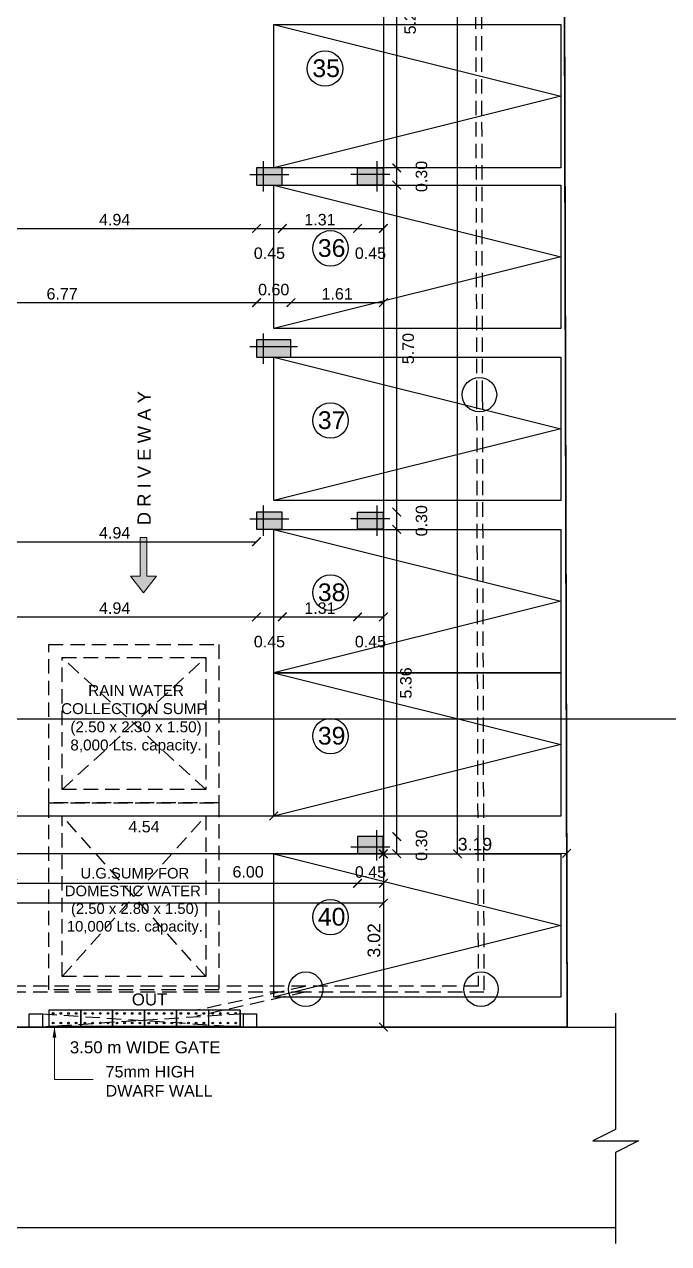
# Model space of a CAD drawing. Header units: metres. Extents: x 2130 to 3135, y 5414 to 5819.
# Drawn here: x 2823.48 to 2834.7, y 5606.49 to 5627.74 of the extents above; entities that cross this region are included whole.
import ezdxf

# ---------------------------------------------------------------- set-up
doc = ezdxf.new("R2010")
doc.units = ezdxf.units.M
doc.header["$MEASUREMENT"] = 0
doc.header["$PDMODE"] = 34
for name, pattern in [('CONTINU', [0]), ('HIDDEN', [0.375, 0.25, -0.125]), ('PHANTOM2', [1.25, 0.625, -0.125, 0.125, -0.125, 0.125, -0.125])]:
    doc.linetypes.add(name, pattern=pattern)
doc.layers.get('0').update_dxf_attribs({"lineweight": 18})
doc.layers.get('Defpoints').update_dxf_attribs({"lineweight": 18})
for name, color, linetype in [('Boundary', 6, 'Continuous'), ('CAR TEXT', 5, 'Continuous'), ('CMDA CAR', 30, 'Continuous'), ('col', 1, 'Continuous'), ('DIM', 8, 'Continuous'), ('PATTA', 3, 'Continuous'), ('Road', 5, 'HIDDEN'), ('WALL', 2, 'Continuous'), ('WIN', 5, 'Continuous')]:
    doc.layers.add(name, color=color, linetype=linetype)
doc.layers.add('text', color=7, linetype='Continuous', lineweight=25)
doc.styles.add('A1', font='arial.ttf')
doc.styles.add('R1', font='arial.ttf')
doc.dimstyles.new('DIM-CMDA', dxfattribs={"dimtxt": 0.2, "dimasz": 0.15, "dimexe": 0.05, "dimexo": 0.0625, "dimgap": 0.05, "dimtad": 1, "dimzin": 1, "dimdsep": 46, "dimtxsty": 'R1', "dimblk": 'ARCHTICK', "dimcen": 0.09, "dimse1": 1, "dimse2": 1, "dimclrd": 8, "dimclre": 8, "dimadec": 0, "dimazin": 0, "dimtm": 1e-09, "dimtfac": 1, "dimtofl": 0, "dimtmove": 2, "dimatfit": 3, "dimfxl": 0, "dimtolj": 1, "dimtzin": 0, "dimlwd": -1, "dimlwe": -1, "dimarcsym": 0})

# ---------------------------------------------------------------- blocks, each defined once
blk = doc.blocks.new('CAR - 1')
at = {"color": 0}
blk.add_lwpolyline([(-1250, 0), (1250, 0), (1250, 5000), (-1250, 5000)], close=True, dxfattribs=at)
blk.add_lwpolyline([(1250, 0), (0, 5000), (-1250, 0), (1250, 0)], dxfattribs=at)
blk = doc.blocks.new('300x600')
blk.add_hatch(color=0).paths.add_polyline_path([(1601.931, -173.858), (1602.231, -173.858), (1602.231, -174.458), (1601.931, -174.458)])
at = {"color": 0}
for p, q in [((1602.046, -173.743), (1602.046, -174.573)), ((1601.816, -173.973), (1602.346, -173.973))]:
    blk.add_line(p, q, dxfattribs=at)
blk.add_lwpolyline([(1601.931, -173.858), (1602.231, -173.858), (1602.231, -174.458), (1601.931, -174.458)], close=True, dxfattribs=at)
blk = doc.blocks.new('300x450')
blk.add_hatch(color=0).paths.add_polyline_path([(1602.841, -173.858), (1603.141, -173.858), (1603.141, -174.308), (1602.841, -174.308)])
at = {"color": 0}
for p, q in [((1602.956, -173.743), (1602.956, -174.423)), ((1602.726, -173.973), (1603.256, -173.973))]:
    blk.add_line(p, q, dxfattribs=at)
blk.add_lwpolyline([(1602.841, -173.858), (1603.141, -173.858), (1603.141, -174.308), (1602.841, -174.308)], close=True, dxfattribs=at)
blk = doc.blocks.new('A$C6785d35a')
at = {"color": 5}
blk.add_line((144.39, 21), (144.15, 9), dxfattribs=at)
for points in [[(0.18, 11.87), (24.17, 11.39), (24.41, 23.39), (0.42, 23.86)], [(24.17, 11.39), (48.17, 10.91), (48.41, 22.91), (24.41, 23.39)], [(48.17, 10.91), (72.16, 10.43), (72.4, 22.43), (48.41, 22.91)], [(72.16, 10.43), (96.16, 9.95), (96.4, 21.95), (72.4, 22.43)], [(96.16, 9.95), (144.15, 9), (144.39, 21), (96.4, 21.95)], [(120.16, 9.48), (144.15, 9), (144.39, 21), (120.39, 21.47)]]:
    blk.add_lwpolyline(points, close=True, dxfattribs=at)
for centre in [(3.6, 21.44), (3.6, 21.44), (9.36, 21.33), (9.36, 21.33), (15.12, 21.21), (15.12, 21.21), (20.88, 21.1), (20.88, 21.1), (27.6, 20.97), (27.6, 20.97), (33.36, 20.85), (33.36, 20.85), (39.12, 20.74), (39.12, 20.74), (44.87, 20.62), (44.87, 20.62), (51.59, 20.49), (51.59, 20.49), (57.35, 20.37), (57.35, 20.37), (63.11, 20.26), (63.11, 20.26), (68.87, 20.14), (68.87, 20.14), (75.59, 20.01), (75.59, 20.01), (81.35, 19.9), (81.35, 19.9), (87.11, 19.78), (87.11, 19.78), (92.87, 19.67), (92.87, 19.67), (99.58, 19.53), (99.58, 19.53), (105.34, 19.42), (105.34, 19.42), (111.1, 19.3), (111.1, 19.3), (116.86, 19.19), (116.86, 19.19), (123.58, 19.06), (123.58, 19.06), (129.34, 18.94), (129.34, 18.94), (135.1, 18.83), (135.1, 18.83), (140.86, 18.71), (140.86, 18.71), (3.46, 14.25), (3.46, 14.25), (9.22, 14.13), (9.22, 14.13), (14.98, 14.02), (14.98, 14.02), (20.74, 13.9), (20.74, 13.9), (27.45, 13.77), (27.45, 13.77), (33.21, 13.65), (33.21, 13.65), (38.97, 13.54), (38.97, 13.54), (44.73, 13.42), (44.73, 13.42), (51.45, 13.29), (51.45, 13.29), (57.21, 13.18), (57.21, 13.18), (62.97, 13.06), (62.97, 13.06), (68.73, 12.95), (68.73, 12.95), (75.45, 12.81), (75.45, 12.81), (81.2, 12.7), (81.2, 12.7), (86.96, 12.58), (86.96, 12.58), (92.72, 12.47), (92.72, 12.47), (99.44, 12.33), (99.44, 12.33), (105.2, 12.22), (105.2, 12.22), (110.96, 12.11), (110.96, 12.11), (116.72, 11.99), (116.72, 11.99), (123.44, 11.86), (123.44, 11.86), (129.19, 11.74), (129.19, 11.74), (134.95, 11.63), (134.95, 11.63), (140.71, 11.51), (140.71, 11.51)]:
    blk.add_circle(centre, 0.661, dxfattribs=at)
blk = doc.blocks.new('_ArchTick')
at = {"color": 0, "linetype": 'ByBlock', "const_width": 0.15}
blk.add_lwpolyline([(-0.5, -0.5), (0.5, 0.5)], dxfattribs=at)
blk = doc.blocks.new('*D322')
at = {"layer": 'Defpoints', "color": 0}
for p in [(2823.282, 5613.287), (2829.282, 5613.287), (2829.282, 5612.773)]:
    blk.add_point(p, dxfattribs=at)
at = {"layer": 'DIM', "color": 8}
blk.add_line((2823.282, 5612.773), (2829.282, 5612.773), dxfattribs=at)
at = {"layer": 'DIM', "color": 8, "xscale": 0.15, "yscale": 0.15, "zscale": 0.15, "rotation": 180}
blk.add_blockref('_ArchTick', (2823.282, 5612.773), dxfattribs=at)
at = {"layer": 'DIM', "color": 8, "xscale": 0.15, "yscale": 0.15, "zscale": 0.15}
blk.add_blockref('_ArchTick', (2829.282, 5612.773), dxfattribs=at)
at = {"layer": 'DIM', "color": 0, "insert": (2827.376, 5612.972), "char_height": 0.2, "attachment_point": 5, "style": 'R1'}
blk.add_mtext('\\A1;6.00', dxfattribs=at)
blk = doc.blocks.new('*D323')
at = {"layer": 'Defpoints', "color": 0}
for p in [(2829.282, 5613.287), (2829.732, 5613.287), (2829.732, 5612.773)]:
    blk.add_point(p, dxfattribs=at)
at = {"layer": 'DIM', "color": 8}
blk.add_line((2829.282, 5612.773), (2829.732, 5612.773), dxfattribs=at)
at = {"layer": 'DIM', "color": 8, "xscale": 0.15, "yscale": 0.15, "zscale": 0.15, "rotation": 180}
blk.add_blockref('_ArchTick', (2829.282, 5612.773), dxfattribs=at)
at = {"layer": 'DIM', "color": 8, "xscale": 0.15, "yscale": 0.15, "zscale": 0.15}
blk.add_blockref('_ArchTick', (2829.732, 5612.773), dxfattribs=at)
at = {"layer": 'DIM', "color": 0, "insert": (2829.507, 5612.969), "char_height": 0.2, "attachment_point": 5, "style": 'R1'}
blk.add_mtext('\\A1;0.45', dxfattribs=at)
blk = doc.blocks.new('*D326')
at = {"layer": 'Defpoints', "color": 0}
for p in [(2822.582, 5618.993), (2827.522, 5619.012), (2827.522, 5617.416)]:
    blk.add_point(p, dxfattribs=at)
at = {"layer": 'DIM', "color": 8}
blk.add_line((2822.582, 5617.416), (2827.522, 5617.416), dxfattribs=at)
at = {"layer": 'DIM', "color": 8, "xscale": 0.15, "yscale": 0.15, "zscale": 0.15, "rotation": 180}
blk.add_blockref('_ArchTick', (2822.582, 5617.416), dxfattribs=at)
at = {"layer": 'DIM', "color": 8, "xscale": 0.15, "yscale": 0.15, "zscale": 0.15}
blk.add_blockref('_ArchTick', (2827.522, 5617.416), dxfattribs=at)
at = {"layer": 'DIM', "color": 0, "insert": (2825.052, 5617.568), "char_height": 0.2, "attachment_point": 5, "style": 'R1'}
blk.add_mtext('\\A1;4.94', dxfattribs=at)
blk = doc.blocks.new('*D327')
at = {"layer": 'Defpoints', "color": 0}
for p in [(2827.522, 5619.012), (2827.972, 5619.012), (2827.972, 5617.416)]:
    blk.add_point(p, dxfattribs=at)
at = {"layer": 'DIM', "color": 8}
blk.add_line((2827.522, 5617.416), (2827.972, 5617.416), dxfattribs=at)
at = {"layer": 'DIM', "color": 8, "xscale": 0.15, "yscale": 0.15, "zscale": 0.15, "rotation": 180}
blk.add_blockref('_ArchTick', (2827.522, 5617.416), dxfattribs=at)
at = {"layer": 'DIM', "color": 8, "xscale": 0.15, "yscale": 0.15, "zscale": 0.15}
blk.add_blockref('_ArchTick', (2827.972, 5617.416), dxfattribs=at)
at = {"layer": 'DIM', "color": 0, "insert": (2827.747, 5616.984), "char_height": 0.2, "attachment_point": 5, "style": 'R1'}
blk.add_mtext('\\A1;0.45', dxfattribs=at)
blk = doc.blocks.new('*D328')
at = {"layer": 'Defpoints', "color": 0}
for p in [(2827.972, 5619.012), (2829.282, 5619.012), (2829.282, 5617.416)]:
    blk.add_point(p, dxfattribs=at)
at = {"layer": 'DIM', "color": 8}
blk.add_line((2827.972, 5617.416), (2829.282, 5617.416), dxfattribs=at)
at = {"layer": 'DIM', "color": 8, "xscale": 0.15, "yscale": 0.15, "zscale": 0.15, "rotation": 180}
blk.add_blockref('_ArchTick', (2827.972, 5617.416), dxfattribs=at)
at = {"layer": 'DIM', "color": 8, "xscale": 0.15, "yscale": 0.15, "zscale": 0.15}
blk.add_blockref('_ArchTick', (2829.282, 5617.416), dxfattribs=at)
at = {"layer": 'DIM', "color": 0, "insert": (2828.627, 5617.568), "char_height": 0.2, "attachment_point": 5, "style": 'R1'}
blk.add_mtext('\\A1;1.31', dxfattribs=at)
blk = doc.blocks.new('*D329')
at = {"layer": 'Defpoints', "color": 0}
for p in [(2829.282, 5619.012), (2829.732, 5619.012), (2829.732, 5617.416)]:
    blk.add_point(p, dxfattribs=at)
at = {"layer": 'DIM', "color": 8}
blk.add_line((2829.282, 5617.416), (2829.732, 5617.416), dxfattribs=at)
at = {"layer": 'DIM', "color": 8, "xscale": 0.15, "yscale": 0.15, "zscale": 0.15, "rotation": 180}
blk.add_blockref('_ArchTick', (2829.282, 5617.416), dxfattribs=at)
at = {"layer": 'DIM', "color": 8, "xscale": 0.15, "yscale": 0.15, "zscale": 0.15}
blk.add_blockref('_ArchTick', (2829.732, 5617.416), dxfattribs=at)
at = {"layer": 'DIM', "color": 0, "insert": (2829.507, 5616.984), "char_height": 0.2, "attachment_point": 5, "style": 'R1'}
blk.add_mtext('\\A1;0.45', dxfattribs=at)
blk = doc.blocks.new('*D340')
at = {"layer": 'Defpoints', "color": 0}
for p in [(2827.522, 5622.893), (2820.752, 5622.242), (2827.522, 5622.312)]:
    blk.add_point(p, dxfattribs=at)
at = {"layer": 'DIM', "color": 8}
blk.add_line((2820.752, 5622.893), (2827.522, 5622.893), dxfattribs=at)
at = {"layer": 'DIM', "color": 8, "xscale": 0.15, "yscale": 0.15, "zscale": 0.15, "rotation": 180}
blk.add_blockref('_ArchTick', (2820.752, 5622.893), dxfattribs=at)
at = {"layer": 'DIM', "color": 8, "xscale": 0.15, "yscale": 0.15, "zscale": 0.15}
blk.add_blockref('_ArchTick', (2827.522, 5622.893), dxfattribs=at)
at = {"layer": 'DIM', "color": 0, "insert": (2824.137, 5623.045), "char_height": 0.2, "attachment_point": 5, "style": 'R1'}
blk.add_mtext('\\A1;6.77', dxfattribs=at)
blk = doc.blocks.new('*D341')
at = {"layer": 'Defpoints', "color": 0}
for p in [(2828.122, 5622.893), (2827.522, 5622.312), (2828.122, 5622.312)]:
    blk.add_point(p, dxfattribs=at)
at = {"layer": 'DIM', "color": 8}
blk.add_line((2827.522, 5622.893), (2828.122, 5622.893), dxfattribs=at)
at = {"layer": 'DIM', "color": 8, "xscale": 0.15, "yscale": 0.15, "zscale": 0.15, "rotation": 180}
blk.add_blockref('_ArchTick', (2827.522, 5622.893), dxfattribs=at)
at = {"layer": 'DIM', "color": 8, "xscale": 0.15, "yscale": 0.15, "zscale": 0.15}
blk.add_blockref('_ArchTick', (2828.122, 5622.893), dxfattribs=at)
at = {"layer": 'DIM', "color": 0, "insert": (2827.822, 5623.12), "char_height": 0.2, "attachment_point": 5, "style": 'R1'}
blk.add_mtext('\\A1;0.60', dxfattribs=at)
blk = doc.blocks.new('*D342')
at = {"layer": 'Defpoints', "color": 0}
for p in [(2829.732, 5622.893), (2828.122, 5622.312), (2829.732, 5622.341)]:
    blk.add_point(p, dxfattribs=at)
at = {"layer": 'DIM', "color": 8}
blk.add_line((2828.122, 5622.893), (2829.732, 5622.893), dxfattribs=at)
at = {"layer": 'DIM', "color": 8, "xscale": 0.15, "yscale": 0.15, "zscale": 0.15, "rotation": 180}
blk.add_blockref('_ArchTick', (2828.122, 5622.893), dxfattribs=at)
at = {"layer": 'DIM', "color": 8, "xscale": 0.15, "yscale": 0.15, "zscale": 0.15}
blk.add_blockref('_ArchTick', (2829.732, 5622.893), dxfattribs=at)
at = {"layer": 'DIM', "color": 0, "insert": (2828.927, 5623.045), "char_height": 0.2, "attachment_point": 5, "style": 'R1'}
blk.add_mtext('\\A1;1.61', dxfattribs=at)
blk = doc.blocks.new('*D352')
at = {"layer": 'Defpoints', "color": 0}
for p in [(2822.582, 5625.392), (2827.522, 5625.242), (2827.522, 5624.186)]:
    blk.add_point(p, dxfattribs=at)
at = {"layer": 'DIM', "color": 8}
blk.add_line((2822.582, 5624.186), (2827.522, 5624.186), dxfattribs=at)
at = {"layer": 'DIM', "color": 8, "xscale": 0.15, "yscale": 0.15, "zscale": 0.15, "rotation": 180}
blk.add_blockref('_ArchTick', (2822.582, 5624.186), dxfattribs=at)
at = {"layer": 'DIM', "color": 8, "xscale": 0.15, "yscale": 0.15, "zscale": 0.15}
blk.add_blockref('_ArchTick', (2827.522, 5624.186), dxfattribs=at)
at = {"layer": 'DIM', "color": 0, "insert": (2825.052, 5624.338), "char_height": 0.2, "attachment_point": 5, "style": 'R1'}
blk.add_mtext('\\A1;4.94', dxfattribs=at)
blk = doc.blocks.new('*D353')
at = {"layer": 'Defpoints', "color": 0}
for p in [(2827.522, 5624.942), (2827.972, 5625.012), (2827.972, 5624.186)]:
    blk.add_point(p, dxfattribs=at)
at = {"layer": 'DIM', "color": 8}
blk.add_line((2827.522, 5624.186), (2827.972, 5624.186), dxfattribs=at)
at = {"layer": 'DIM', "color": 8, "xscale": 0.15, "yscale": 0.15, "zscale": 0.15, "rotation": 180}
blk.add_blockref('_ArchTick', (2827.522, 5624.186), dxfattribs=at)
at = {"layer": 'DIM', "color": 8, "xscale": 0.15, "yscale": 0.15, "zscale": 0.15}
blk.add_blockref('_ArchTick', (2827.972, 5624.186), dxfattribs=at)
at = {"layer": 'DIM', "color": 0, "insert": (2827.747, 5623.754), "char_height": 0.2, "attachment_point": 5, "style": 'R1'}
blk.add_mtext('\\A1;0.45', dxfattribs=at)
blk = doc.blocks.new('*D354')
at = {"layer": 'Defpoints', "color": 0}
for p in [(2827.972, 5625.012), (2829.282, 5625.012), (2829.282, 5624.186)]:
    blk.add_point(p, dxfattribs=at)
at = {"layer": 'DIM', "color": 8}
blk.add_line((2827.972, 5624.186), (2829.282, 5624.186), dxfattribs=at)
at = {"layer": 'DIM', "color": 8, "xscale": 0.15, "yscale": 0.15, "zscale": 0.15, "rotation": 180}
blk.add_blockref('_ArchTick', (2827.972, 5624.186), dxfattribs=at)
at = {"layer": 'DIM', "color": 8, "xscale": 0.15, "yscale": 0.15, "zscale": 0.15}
blk.add_blockref('_ArchTick', (2829.282, 5624.186), dxfattribs=at)
at = {"layer": 'DIM', "color": 0, "insert": (2828.627, 5624.338), "char_height": 0.2, "attachment_point": 5, "style": 'R1'}
blk.add_mtext('\\A1;1.31', dxfattribs=at)
blk = doc.blocks.new('*D355')
at = {"layer": 'Defpoints', "color": 0}
for p in [(2829.732, 5625.312), (2829.282, 5625.012), (2829.732, 5624.186)]:
    blk.add_point(p, dxfattribs=at)
at = {"layer": 'DIM', "color": 8}
blk.add_line((2829.282, 5624.186), (2829.732, 5624.186), dxfattribs=at)
at = {"layer": 'DIM', "color": 8, "xscale": 0.15, "yscale": 0.15, "zscale": 0.15, "rotation": 180}
blk.add_blockref('_ArchTick', (2829.282, 5624.186), dxfattribs=at)
at = {"layer": 'DIM', "color": 8, "xscale": 0.15, "yscale": 0.15, "zscale": 0.15}
blk.add_blockref('_ArchTick', (2829.732, 5624.186), dxfattribs=at)
at = {"layer": 'DIM', "color": 0, "insert": (2829.507, 5623.754), "char_height": 0.2, "attachment_point": 5, "style": 'R1'}
blk.add_mtext('\\A1;0.45', dxfattribs=at)
blk = doc.blocks.new('*D854')
at = {"layer": 'Defpoints', "color": 0}
for p in [(2829.732, 5613.587), (2829.965, 5613.587), (2829.732, 5613.287)]:
    blk.add_point(p, dxfattribs=at)
at = {"layer": 'DIM', "color": 8}
blk.add_line((2829.965, 5613.287), (2829.965, 5613.587), dxfattribs=at)
at = {"layer": 'DIM', "color": 8, "xscale": 0.15, "yscale": 0.15, "zscale": 0.15}
for p, rotation in [((2829.965, 5613.587), 90), ((2829.965, 5613.287), 270)]:
    blk.add_blockref('_ArchTick', p, dxfattribs=dict(at, rotation=rotation))
at = {"layer": 'DIM', "color": 0, "insert": (2830.396, 5613.437), "char_height": 0.2, "attachment_point": 5, "rotation": 90, "style": 'R1'}
blk.add_mtext('\\A1;0.30', dxfattribs=at)
blk = doc.blocks.new('*D855')
at = {"layer": 'Defpoints', "color": 0}
for p in [(2829.732, 5618.942), (2829.965, 5618.942), (2829.732, 5613.587)]:
    blk.add_point(p, dxfattribs=at)
at = {"layer": 'DIM', "color": 8}
blk.add_line((2829.965, 5613.587), (2829.965, 5618.942), dxfattribs=at)
at = {"layer": 'DIM', "color": 8, "xscale": 0.15, "yscale": 0.15, "zscale": 0.15}
for p, rotation in [((2829.965, 5618.942), 90), ((2829.965, 5613.587), 270)]:
    blk.add_blockref('_ArchTick', p, dxfattribs=dict(at, rotation=rotation))
at = {"layer": 'DIM', "color": 0, "insert": (2830.125, 5616.265), "char_height": 0.2, "attachment_point": 5, "rotation": 90, "style": 'R1'}
blk.add_mtext('\\A1;5.36', dxfattribs=at)
blk = doc.blocks.new('*D856')
at = {"layer": 'Defpoints', "color": 0}
for p in [(2829.732, 5619.242), (2829.965, 5619.242), (2829.732, 5618.942)]:
    blk.add_point(p, dxfattribs=at)
at = {"layer": 'DIM', "color": 8}
blk.add_line((2829.965, 5618.942), (2829.965, 5619.242), dxfattribs=at)
at = {"layer": 'DIM', "color": 8, "xscale": 0.15, "yscale": 0.15, "zscale": 0.15}
for p, rotation in [((2829.965, 5619.242), 90), ((2829.965, 5618.942), 270)]:
    blk.add_blockref('_ArchTick', p, dxfattribs=dict(at, rotation=rotation))
at = {"layer": 'DIM', "color": 0, "insert": (2830.396, 5619.092), "char_height": 0.2, "attachment_point": 5, "rotation": 90, "style": 'R1'}
blk.add_mtext('\\A1;0.30', dxfattribs=at)
blk = doc.blocks.new('*D857')
at = {"layer": 'Defpoints', "color": 0}
for p in [(2829.732, 5624.942), (2829.965, 5624.942), (2829.732, 5619.242)]:
    blk.add_point(p, dxfattribs=at)
at = {"layer": 'DIM', "color": 8}
blk.add_line((2829.965, 5619.242), (2829.965, 5624.942), dxfattribs=at)
at = {"layer": 'DIM', "color": 8, "xscale": 0.15, "yscale": 0.15, "zscale": 0.15}
for p, rotation in [((2829.965, 5624.942), 90), ((2829.965, 5619.242), 270)]:
    blk.add_blockref('_ArchTick', p, dxfattribs=dict(at, rotation=rotation))
at = {"layer": 'DIM', "color": 0, "insert": (2830.165, 5622.092), "char_height": 0.2, "attachment_point": 5, "rotation": 90, "style": 'R1'}
blk.add_mtext('\\A1;5.70', dxfattribs=at)
blk = doc.blocks.new('*D858')
at = {"layer": 'Defpoints', "color": 0}
for p in [(2829.732, 5625.242), (2829.965, 5625.242), (2829.732, 5624.942)]:
    blk.add_point(p, dxfattribs=at)
at = {"layer": 'DIM', "color": 8}
blk.add_line((2829.965, 5624.942), (2829.965, 5625.242), dxfattribs=at)
at = {"layer": 'DIM', "color": 8, "xscale": 0.15, "yscale": 0.15, "zscale": 0.15}
for p, rotation in [((2829.965, 5625.242), 90), ((2829.965, 5624.942), 270)]:
    blk.add_blockref('_ArchTick', p, dxfattribs=dict(at, rotation=rotation))
at = {"layer": 'DIM', "color": 0, "insert": (2830.396, 5625.092), "char_height": 0.2, "attachment_point": 5, "rotation": 90, "style": 'R1'}
blk.add_mtext('\\A1;0.30', dxfattribs=at)
blk = doc.blocks.new('*D859')
at = {"layer": 'Defpoints', "color": 0}
for p in [(2829.732, 5630.437), (2829.965, 5630.437), (2829.732, 5625.242)]:
    blk.add_point(p, dxfattribs=at)
at = {"layer": 'DIM', "color": 8}
blk.add_line((2829.965, 5625.242), (2829.965, 5630.437), dxfattribs=at)
at = {"layer": 'DIM', "color": 8, "xscale": 0.15, "yscale": 0.15, "zscale": 0.15}
for p, rotation in [((2829.965, 5630.437), 90), ((2829.965, 5625.242), 270)]:
    blk.add_blockref('_ArchTick', p, dxfattribs=dict(at, rotation=rotation))
at = {"layer": 'DIM', "color": 0, "insert": (2830.198, 5627.84), "char_height": 0.2, "attachment_point": 5, "rotation": 90, "style": 'R1'}
blk.add_mtext('\\A1;5.20', dxfattribs=at)
blk = doc.blocks.new('*D479')
at = {"layer": 'Defpoints', "color": 0}
for p in [(2806.932, 5614.032), (2829.732, 5613.808), (2806.932, 5612.426)]:
    blk.add_point(p, dxfattribs=at)
at = {"layer": 'DIM', "color": 8}
blk.add_line((2829.732, 5612.426), (2806.932, 5612.426), dxfattribs=at)
at = {"layer": 'DIM', "color": 8, "xscale": 0.15, "yscale": 0.15, "zscale": 0.15, "rotation": 180}
blk.add_blockref('_ArchTick', (2806.932, 5612.426), dxfattribs=at)
at = {"layer": 'DIM', "color": 8, "xscale": 0.15, "yscale": 0.15, "zscale": 0.15}
blk.add_blockref('_ArchTick', (2829.732, 5612.426), dxfattribs=at)
at = {"layer": 'DIM', "color": 2, "insert": (2818.332, 5612.589), "char_height": 0.22, "attachment_point": 5, "style": 'R1'}
blk.add_mtext('\\A1;22.80', dxfattribs=at)
blk = doc.blocks.new('*D480')
at = {"layer": 'Defpoints', "color": 0}
for p in [(2829.028, 5649.267), (2831.022, 5649.267), (2829.124, 5613.287)]:
    blk.add_point(p, dxfattribs=at)
at = {"layer": 'DIM', "color": 8}
blk.add_line((2831.022, 5613.287), (2831.022, 5649.267), dxfattribs=at)
at = {"layer": 'DIM', "color": 8, "xscale": 0.15, "yscale": 0.15, "zscale": 0.15}
for p, rotation in [((2831.022, 5649.267), 90), ((2831.022, 5613.287), 270)]:
    blk.add_blockref('_ArchTick', p, dxfattribs=dict(at, rotation=rotation))
at = {"layer": 'DIM', "color": 2, "insert": (2830.859, 5631.277), "char_height": 0.22, "attachment_point": 5, "rotation": 90, "style": 'R1'}
blk.add_mtext('\\A1;35.98', dxfattribs=at)
blk = doc.blocks.new('*D766')
at = {"layer": 'Defpoints', "color": 0}
for p in [(2827.522, 5619.242), (2827.522, 5618.727), (2822.582, 5618.427)]:
    blk.add_point(p, dxfattribs=at)
at = {"layer": 'DIM', "color": 8}
blk.add_line((2822.582, 5618.727), (2827.522, 5618.727), dxfattribs=at)
at = {"layer": 'DIM', "color": 8, "xscale": 0.15, "yscale": 0.15, "zscale": 0.15, "rotation": 180}
blk.add_blockref('_ArchTick', (2822.582, 5618.727), dxfattribs=at)
at = {"layer": 'DIM', "color": 8, "xscale": 0.15, "yscale": 0.15, "zscale": 0.15}
blk.add_blockref('_ArchTick', (2827.522, 5618.727), dxfattribs=at)
at = {"layer": 'DIM', "color": 0, "insert": (2825.052, 5618.88), "char_height": 0.2, "attachment_point": 5, "style": 'R1'}
blk.add_mtext('\\A1;4.94', dxfattribs=at)
blk = doc.blocks.new('*D767')
at = {"layer": 'Defpoints', "color": 0}
for p in [(2827.823, 5613.947), (2827.823, 5613.942), (2823.282, 5613.587)]:
    blk.add_point(p, dxfattribs=at)
at = {"layer": 'DIM', "color": 8}
blk.add_line((2823.282, 5613.947), (2827.823, 5613.947), dxfattribs=at)
at = {"layer": 'DIM', "color": 8, "xscale": 0.15, "yscale": 0.15, "zscale": 0.15, "rotation": 180}
blk.add_blockref('_ArchTick', (2823.282, 5613.947), dxfattribs=at)
at = {"layer": 'DIM', "color": 8, "xscale": 0.15, "yscale": 0.15, "zscale": 0.15}
blk.add_blockref('_ArchTick', (2827.823, 5613.947), dxfattribs=at)
at = {"layer": 'DIM', "color": 0, "insert": (2825.563, 5613.76), "char_height": 0.2, "attachment_point": 5, "style": 'R1'}
blk.add_mtext('\\A1;4.54', dxfattribs=at)
blk = doc.blocks.new('*D894')
at = {"layer": 'Defpoints', "color": 0}
for p in [(2829.732, 5613.287), (2829.732, 5610.268), (2829.732, 5610.268)]:
    blk.add_point(p, dxfattribs=at)
at = {"layer": 'DIM', "color": 8}
blk.add_line((2829.732, 5613.287), (2829.732, 5610.268), dxfattribs=at)
at = {"layer": 'DIM', "color": 8, "xscale": 0.15, "yscale": 0.15, "zscale": 0.15}
for p, rotation in [((2829.732, 5613.287), 90), ((2829.732, 5610.268), 270)]:
    blk.add_blockref('_ArchTick', p, dxfattribs=dict(at, rotation=rotation))
at = {"layer": 'DIM', "color": 2, "insert": (2829.569, 5611.778), "char_height": 0.22, "attachment_point": 5, "rotation": 90, "style": 'R1'}
blk.add_mtext('\\A1;3.02', dxfattribs=at)
blk = doc.blocks.new('*D900')
at = {"layer": 'Defpoints', "color": 0}
for p in [(2829.732, 5613.287), (2832.924, 5613.296), (2832.924, 5613.296)]:
    blk.add_point(p, dxfattribs=at)
at = {"layer": 'DIM', "color": 8}
blk.add_line((2829.732, 5613.287), (2832.924, 5613.296), dxfattribs=at)
at = {"layer": 'DIM', "color": 8, "xscale": 0.15, "yscale": 0.15, "zscale": 0.15}
for p, rotation in [((2829.732, 5613.287), 180.1482486315969), ((2832.924, 5613.296), 0.1482486315970009)]:
    blk.add_blockref('_ArchTick', p, dxfattribs=dict(at, rotation=rotation))
at = {"layer": 'DIM', "color": 2, "insert": (2831.327, 5613.454), "char_height": 0.22, "attachment_point": 5, "rotation": 0.1482, "style": 'R1'}
blk.add_mtext('\\A1;3.19', dxfattribs=at)

msp = doc.modelspace()

# ---------------------------------------------------------------- hatches: boundary and pattern name
at = {"linetype": 'CONTINU'}
h = msp.add_hatch(color=0, dxfattribs=at)
h.dxf.hatch_style = 1
h.paths.add_polyline_path([(2825.611, 5618.802), (2825.495, 5618.802), (2825.495, 5618.126), (2825.328, 5618.126), (2825.553, 5617.838), (2825.778, 5618.126), (2825.611, 5618.126)])

# ---------------------------------------------------------------- linework, layer by layer
at = {"color": 0, "linetype": 'CONTINU'}
msp.add_lwpolyline([(2825.611, 5618.802), (2825.495, 5618.802), (2825.495, 5618.126), (2825.328, 5618.126), (2825.553, 5617.838), (2825.778, 5618.126), (2825.611, 5618.126)], close=True, dxfattribs=at)
at = {"layer": 'Boundary'}
msp.add_lwpolyline([(2803.621, 5652.899), (2832.821, 5653.105), (2832.932, 5610.268), (2803.732, 5610.268)], close=True, dxfattribs=at)
at = {"layer": 'CAR TEXT', "color": 8}
for centre in [(2828.715, 5626.972), (2828.81, 5623.839), (2828.81, 5620.839), (2828.81, 5617.839), (2828.81, 5615.339), (2828.81, 5612.184)]:
    msp.add_circle(centre, 0.309, dxfattribs=at)
at = {"layer": 'PATTA'}
msp.add_lwpolyline([(2832.932, 5610.268), (2832.823, 5652.267), (2803.623, 5652.267), (2803.732, 5610.268), (2832.932, 5610.268)], dxfattribs=at)
at = {"layer": 'Road', "linetype": 'Continuous'}
for p, q in [((2832.932, 5610.268), (2833.777, 5610.268)), ((2833.777, 5606.768), (2802.871, 5606.768))]:
    msp.add_line(p, q, dxfattribs=at)
at = {"layer": 'Road', "color": 8, "linetype": 'Continuous'}
msp.add_lwpolyline([(2833.777, 5610.509), (2833.777, 5608.483), (2833.377, 5608.283), (2834.177, 5608.283), (2833.777, 5608.083), (2833.777, 5606.494)], dxfattribs=at)
at = {"layer": 'text', "color": 7, "linetype": 'PHANTOM2', "const_width": 0.025}
msp.add_lwpolyline([(2862.555, 5616.523), (2862.555, 5615.637), (2802.58, 5615.637), (2802.58, 5616.523)], dxfattribs=at)
at = {"layer": 'WALL', "color": 1}
msp.add_lwpolyline([(2829.732, 5613.287), (2806.932, 5613.287), (2806.932, 5649.267), (2829.732, 5649.267)], close=True, dxfattribs=at)
at = {"layer": 'WIN', "color": 9, "linetype": 'HIDDEN'}
for p, q in [((2824.137, 5614.407), (2826.637, 5616.707)), ((2826.637, 5614.407), (2824.137, 5616.707)), ((2826.637, 5611.147), (2824.137, 5613.947)), ((2824.137, 5611.147), (2826.637, 5613.947))]:
    msp.add_line(p, q, dxfattribs=at)
at = {"layer": 'WIN', "linetype": 'HIDDEN'}
for p, q in [((2823.794, 5610.498), (2827.294, 5610.268)), ((2827.294, 5610.498), (2823.794, 5610.268))]:
    msp.add_line(p, q, dxfattribs=at)
at = {"layer": 'WIN', "color": 9, "linetype": 'HIDDEN'}
for points in [[(2804.382, 5610.878), (2804.355, 5621.288), (2804.33, 5631.288), (2804.304, 5641.288), (2804.278, 5651.338), (2817.828, 5651.338), (2831.378, 5651.338), (2831.404, 5641.288), (2831.43, 5631.288), (2831.455, 5621.288), (2831.482, 5610.878), (2828.38, 5610.878), (2822.399, 5610.878), (2814.213, 5610.878), (2808.181, 5610.878)], [(2804.482, 5610.978), (2804.455, 5621.288), (2804.43, 5631.288), (2804.404, 5641.288), (2804.378, 5651.238), (2817.828, 5651.238), (2831.278, 5651.238), (2831.304, 5641.288), (2831.33, 5631.288), (2831.355, 5621.288), (2831.382, 5610.978), (2828.38, 5610.978), (2822.399, 5610.978), (2814.213, 5610.978), (2808.181, 5610.978)]]:
    msp.add_lwpolyline(points, close=True, dxfattribs=at)
at = {"layer": 'WIN', "color": 8, "linetype": 'HIDDEN'}
for points in [[(2823.907, 5616.937), (2826.867, 5616.937), (2826.867, 5614.177), (2823.907, 5614.177)], [(2824.137, 5616.707), (2826.637, 5616.707), (2826.637, 5614.407), (2824.137, 5614.407)], [(2823.907, 5614.177), (2826.867, 5614.177), (2826.867, 5610.917), (2823.907, 5610.917)], [(2824.137, 5613.947), (2826.637, 5613.947), (2826.637, 5611.147), (2824.137, 5611.147)]]:
    msp.add_lwpolyline(points, close=True, dxfattribs=at)
at = {"layer": 'WIN', "color": 9, "linetype": 'HIDDEN'}
for points in [[(2828.369, 5610.977), (2826.459, 5610.554)], [(2828.39, 5610.879), (2826.481, 5610.456)]]:
    msp.add_lwpolyline(points, dxfattribs=at)
at = {"layer": 'WIN', "color": 2}
for points in [[(2823.564, 5610.498), (2823.794, 5610.498), (2823.794, 5610.268), (2823.564, 5610.268)], [(2827.294, 5610.498), (2827.524, 5610.498), (2827.524, 5610.268), (2827.294, 5610.268)]]:
    msp.add_lwpolyline(points, close=True, dxfattribs=at)
at = {"layer": 'WIN', "color": 5}
for centre in [(2831.405, 5621.288), (2828.38, 5610.928), (2831.432, 5610.928)]:
    msp.add_circle(centre, 0.3, dxfattribs=at)

# ---------------------------------------------------------------- block references
at = {"layer": 'CMDA CAR', "color": 2, "xscale": -0.0009999999892898, "yscale": 0.0009999999892898, "zscale": 0.0009999999892898, "rotation": 270}
for p in [(2827.823, 5626.492), (2827.823, 5623.692), (2827.823, 5620.692), (2827.823, 5617.692), (2827.823, 5615.192), (2827.823, 5612.037)]:
    msp.add_blockref('CAR - 1', p, dxfattribs=at)
at = {"layer": 'col', "color": 7, "xscale": -1}
for name, p, rotation in [('300x450', (2653.664, 7228.084), 90), ('300x600', (2653.664, 7224.173), 90), ('300x450', (2653.664, 7222.084), 90), ('300x450', (3003.589, 4010.446), 270)]:
    msp.add_blockref(name, p, dxfattribs=dict(at, rotation=rotation))
at = {"layer": 'col', "color": 7, "rotation": 270}
for p in [(3003.589, 7228.084), (3003.589, 7222.084)]:
    msp.add_blockref('300x450', p, dxfattribs=at)
at = {"layer": 'WIN', "color": 5, "xscale": 0.0231581303091612, "yscale": 0.0231581303091612, "zscale": 0.0231581303091612, "rotation": 1.140675214274166}
msp.add_blockref('A$C6785d35a', (2823.907, 5610.007), dxfattribs=at)

# ---------------------------------------------------------------- texts
at = {"layer": 'CAR TEXT', "color": 7, "style": 'A1'}
for s, p in [('35', (2828.495, 5626.824)), ('36', (2828.591, 5623.691)), ('37', (2828.591, 5620.691)), ('38', (2828.591, 5617.691)), ('39', (2828.591, 5615.191)), ('40', (2828.591, 5612.036))]:
    msp.add_text(s, height=0.3089, dxfattribs=at).set_placement(p)
at = {"layer": 'text', "style": 'A1'}
msp.add_text('D R I V E W A Y', height=0.23, rotation=89.9229, dxfattribs=at).set_placement((2825.679, 5619.013))
for s, insert, char_height, width, attachment_point in [('RAIN WATER COLLECTION SUMP  (2.50 x 2.30 x 1.50) \\P8,000 Lts. capacity.', (2825.424, 5616.229), 0.19, 2.77099, 2), ('U.G.SUMP FOR DOMESTIC WATER  (2.50 x 2.80 x 1.50)\\P10,000 Lts. capacity.', (2825.404, 5613.042), 0.185, 2.77099, 2), ('OUT', (2825.351, 5610.855), 0.21, 0.47463, 1), ('{\\W5.448467; }3.50 m WIDE GATE', (2823.828, 5610.02), 0.21, 3.48468, 1), ('75mm HIGH  DWARF WALL', (2824.895, 5609.59), 0.2, 1.91779, 1)]:
    msp.add_mtext(s, dxfattribs=dict(at, insert=insert, char_height=char_height, width=width, attachment_point=attachment_point))

# ---------------------------------------------------------------- dimensions: what is measured, and where the dimension line sits
at = {"layer": 'DIM', "color": 7}
for base, p1, p2, override, picture, middle in [((2831.022, 5649.267), (2829.124, 5613.287), (2829.028, 5649.267), {"dimtxt": 0.22, "dimpost": '\\X', "dimclrt": 2}, '*D480', (2830.859, 5631.277)), ((2829.965, 5625.242), (2829.732, 5624.942), (2829.732, 5625.242), {"dimpost": '\\X'}, '*D858', (2830.396, 5625.092)), ((2829.965, 5619.242), (2829.732, 5618.942), (2829.732, 5619.242), {"dimpost": '\\X'}, '*D856', (2830.396, 5619.092)), ((2829.965, 5613.587), (2829.732, 5613.287), (2829.732, 5613.587), {"dimpost": '\\X'}, '*D854', (2830.396, 5613.437))]:
    dim = msp.add_linear_dim(base=base, p1=p1, p2=p2, angle=90, dimstyle='DIM-CMDA', override=override, dxfattribs=at)
    dim.commit()
    dim.dimension.update_dxf_attribs({"geometry": picture, "text_midpoint": middle})
for base, p1, p2, picture, middle in [((2829.964904184, 5630.437470721), (2829.731541974, 5625.242470721), (2829.731541974, 5630.437470721), '*D859', (2830.197533672, 5627.839970721)), ((2829.965, 5624.942), (2829.732, 5619.242), (2829.732, 5624.942), '*D857', (2830.165, 5622.092)), ((2829.964904184, 5618.942470721), (2829.731541974, 5613.587470721), (2829.731541974, 5618.942470721), '*D855', (2830.125408846, 5616.264970721))]:
    dim = msp.add_linear_dim(base=base, p1=p1, p2=p2, angle=90, dimstyle='DIM-CMDA', override={"dimpost": '\\X'}, dxfattribs=at)
    dim.commit()
    dim.dimension.update_dxf_attribs({"geometry": picture, "text_midpoint": middle, "dimtype": 160})
for base, p1, p2, override, picture, middle in [((2827.522, 5624.186), (2822.582, 5625.392), (2827.522, 5625.242), {"dimpost": '\\X'}, '*D352', (2825.052, 5624.338)), ((2829.732, 5624.186), (2829.282, 5625.012), (2829.732, 5625.312), {"dimpost": '\\X'}, '*D355', (2829.507, 5623.754)), ((2827.972, 5624.186), (2827.522, 5624.942), (2827.972, 5625.012), {"dimpost": '\\X'}, '*D353', (2827.747, 5623.754)), ((2829.282, 5624.186), (2827.972, 5625.012), (2829.282, 5625.012), {"dimpost": '\\X'}, '*D354', (2828.627, 5624.338)), ((2828.122, 5622.893), (2827.522, 5622.312), (2828.122, 5622.312), {"dimpost": '\\X'}, '*D341', (2827.822, 5623.12)), ((2827.522, 5622.893), (2820.752, 5622.242), (2827.522, 5622.312), {"dimpost": '\\X'}, '*D340', (2824.137, 5623.045)), ((2829.732, 5622.893), (2828.122, 5622.312), (2829.732, 5622.341), {"dimpost": '\\X'}, '*D342', (2828.927, 5623.045)), ((2827.522, 5617.416), (2822.582, 5618.993), (2827.522, 5619.012), {"dimpost": '\\X'}, '*D326', (2825.052, 5617.568)), ((2827.972, 5617.416), (2827.522, 5619.012), (2827.972, 5619.012), {"dimpost": '\\X'}, '*D327', (2827.747, 5616.984)), ((2829.282, 5617.416), (2827.972, 5619.012), (2829.282, 5619.012), {"dimpost": '\\X'}, '*D328', (2828.627, 5617.568)), ((2829.732, 5617.416), (2829.282, 5619.012), (2829.732, 5619.012), {"dimpost": '\\X'}, '*D329', (2829.507, 5616.984)), ((2806.932, 5612.426), (2829.732, 5613.808), (2806.932, 5614.032), {"dimtxt": 0.22, "dimpost": '\\X', "dimclrt": 2}, '*D479', (2818.332, 5612.589))]:
    dim = msp.add_linear_dim(base=base, p1=p1, p2=p2, dimstyle='DIM-CMDA', override=override, dxfattribs=at)
    dim.commit()
    dim.dimension.update_dxf_attribs({"geometry": picture, "text_midpoint": middle})
at = {"layer": 'DIM', "color": 4}
dim = msp.add_linear_dim(base=(2827.522, 5618.727), p1=(2822.582, 5618.427), p2=(2827.522, 5619.242), dimstyle='DIM-CMDA', override={"dimpost": '\\X'}, dxfattribs=at)
dim.commit()
dim.dimension.update_dxf_attribs({"geometry": '*D766', "text_midpoint": (2825.052, 5618.88)})
dim = msp.add_linear_dim(base=(2827.823, 5613.947), p1=(2823.282, 5613.587), p2=(2827.823, 5613.942), dimstyle='DIM-CMDA', override={"dimpost": '\\X'}, dxfattribs=at)
dim.commit()
dim.dimension.update_dxf_attribs({"geometry": '*D767', "text_midpoint": (2825.563, 5613.76), "dimtype": 160})
at = {"layer": 'DIM', "color": 7}
for p2, picture, middle in [((2832.924, 5613.296), '*D900', (2831.327, 5613.454)), ((2829.732, 5610.268), '*D894', (2829.569, 5611.778))]:
    dim = msp.add_aligned_dim(p1=(2829.732, 5613.287), p2=p2, distance=0, dimstyle='DIM-CMDA', override={"dimtxt": 0.22, "dimpost": '\\X', "dimclrt": 2}, dxfattribs=at)
    dim.commit()
    dim.dimension.update_dxf_attribs({"geometry": picture, "text_midpoint": middle})
for base, p1, p2, picture, middle in [((2829.282, 5612.773), (2823.282, 5613.287), (2829.282, 5613.287), '*D322', (2827.376, 5612.972)), ((2829.732, 5612.773), (2829.282, 5613.287), (2829.732, 5613.287), '*D323', (2829.507, 5612.969))]:
    dim = msp.add_linear_dim(base=base, p1=p1, p2=p2, dimstyle='DIM-CMDA', override={"dimpost": '\\X'}, dxfattribs=at)
    dim.commit()
    dim.dimension.update_dxf_attribs({"geometry": picture, "text_midpoint": middle, "dimtype": 160})

# ---------------------------------------------------------------- leaders
at = {"color": 7}
msp.add_leader([(2824.004, 5610.281), (2824.004, 5609.354), (2824.677, 5609.354)], dimstyle='DIM-CMDA', override={"dimasz": 0.2, "dimgap": 0.05, "dimtad": 0}, dxfattribs=at)

doc.saveas('drawing.dxf')
